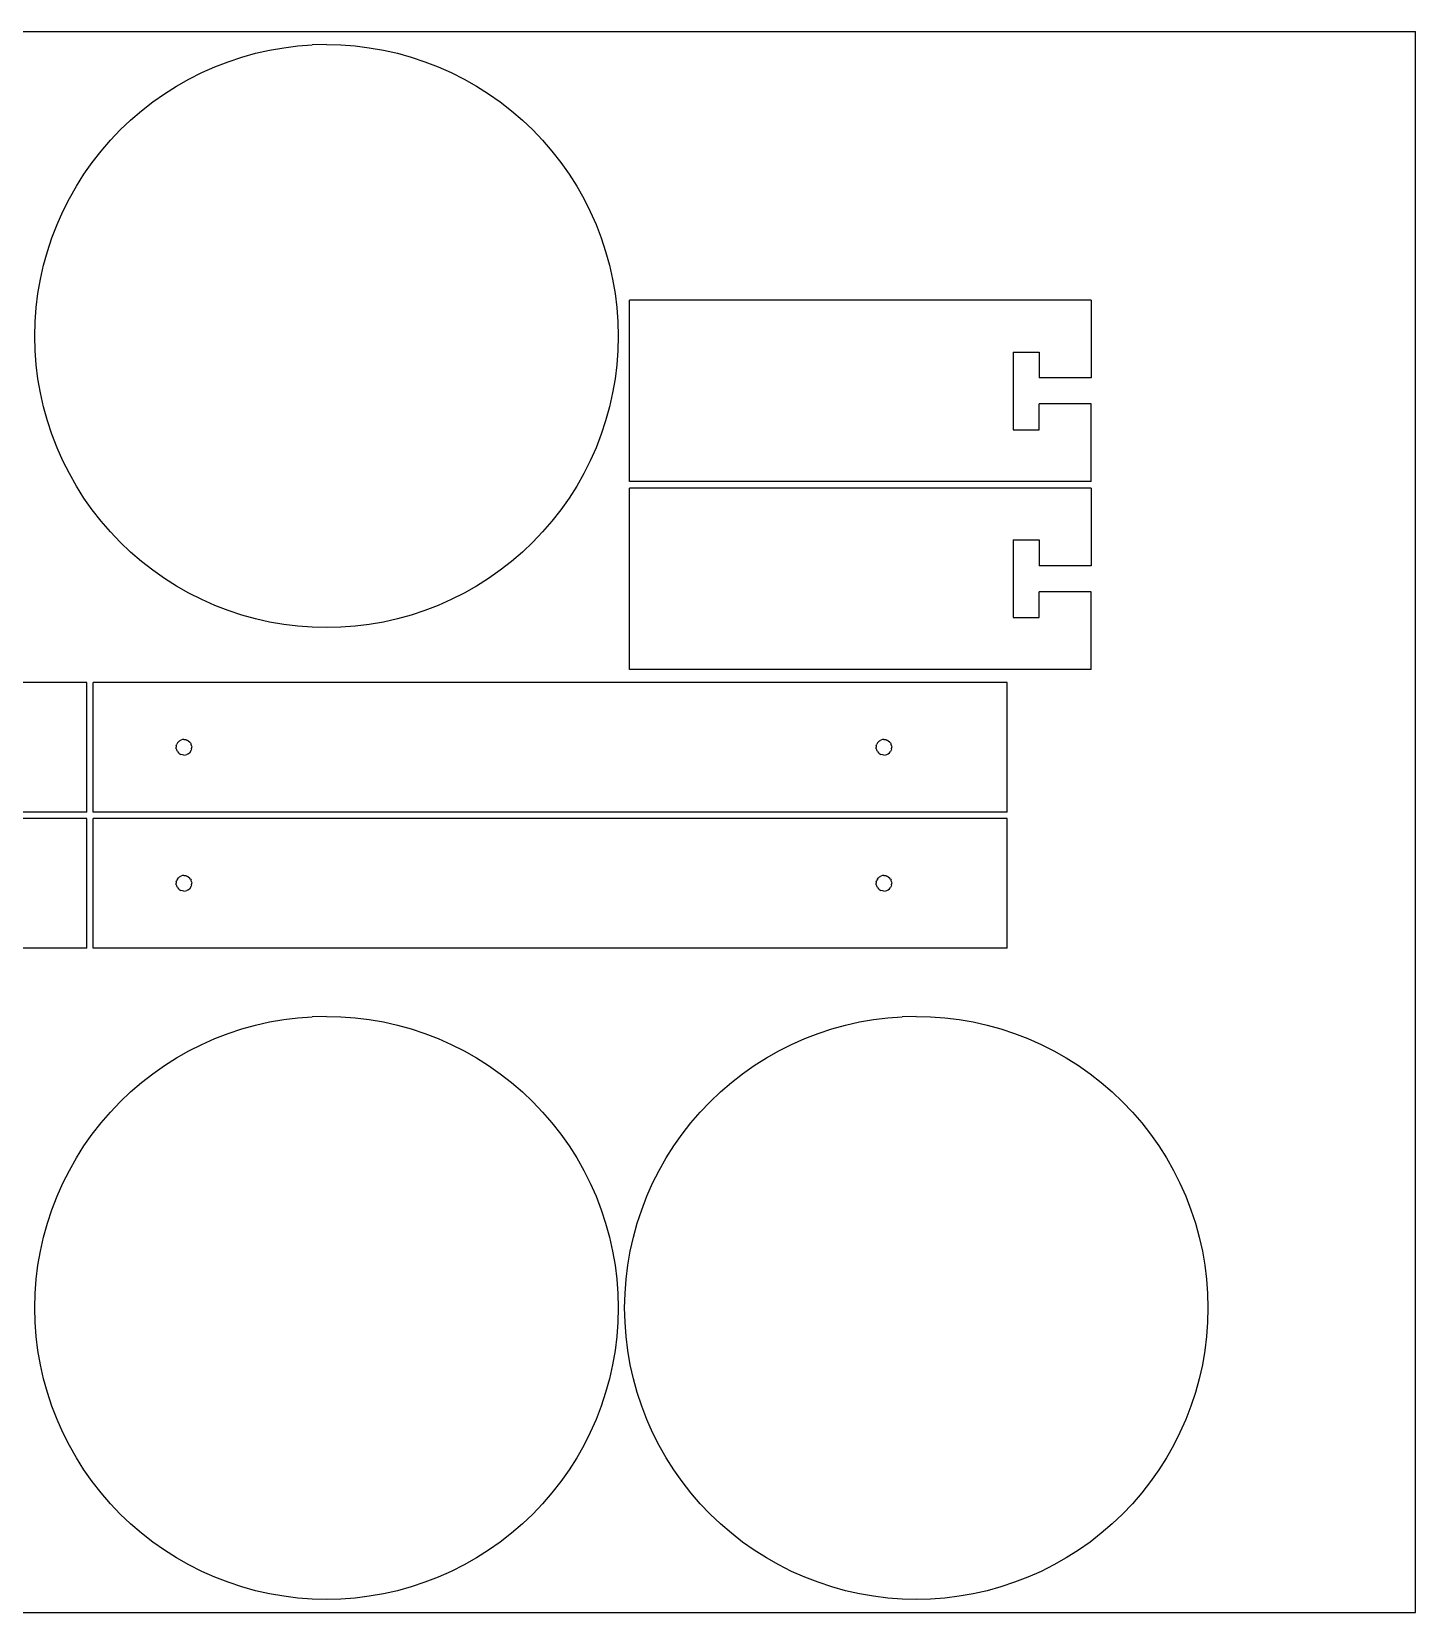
# Model space of a CAD drawing. Extents: x -122 to 122, y -61 to 61.
# Drawn here: x 15.2 to 122, y -61 to 61 of the extents above; entities that cross this region are included whole.
import ezdxf

# ---------------------------------------------------------------- set-up
doc = ezdxf.new("R2010")
doc.units = 0

msp = doc.modelspace()

# ---------------------------------------------------------------- linework, layer by layer
for p, q in [((-122, 61), (122, 61)), ((122, -61), (122, 61)), ((34.7, 59.76, 0), (35.79, 59.89, 0)), ((35.79, 59.89, 0), (36.9, 59.97, 0)), ((38, 60, 0), (36.9, 59.97, 0)), ((38, 60, 0), (39.1, 59.97, 0)), ((39.1, 59.97, 0), (40.21, 59.89, 0)), ((40.21, 59.89, 0), (41.3, 59.76, 0)), ((29.39, 58.29, 0), (30.42, 58.68, 0)), ((30.42, 58.68, 0), (31.47, 59.03, 0)), ((31.47, 59.03, 0), (32.53, 59.33, 0)), ((32.53, 59.33, 0), (33.61, 59.57, 0)), ((33.61, 59.57, 0), (34.7, 59.76, 0)), ((41.3, 59.76, 0), (42.39, 59.57, 0)), ((42.39, 59.57, 0), (43.47, 59.33, 0)), ((43.47, 59.33, 0), (44.53, 59.03, 0)), ((44.53, 59.03, 0), (45.58, 58.68, 0)), ((45.58, 58.68, 0), (46.61, 58.29, 0)), ((26.43, 56.8, 0), (27.39, 57.34, 0)), ((27.39, 57.34, 0), (28.38, 57.84, 0)), ((28.38, 57.84, 0), (29.39, 58.29, 0)), ((46.61, 58.29, 0), (47.62, 57.84, 0)), ((47.62, 57.84, 0), (48.61, 57.34, 0)), ((48.61, 57.34, 0), (49.57, 56.8, 0)), ((24.6, 55.57, 0), (25.5, 56.21, 0)), ((25.5, 56.21, 0), (26.43, 56.8, 0)), ((49.57, 56.8, 0), (50.5, 56.21, 0)), ((50.5, 56.21, 0), (51.4, 55.57, 0)), ((23.73, 54.89, 0), (24.6, 55.57, 0)), ((51.4, 55.57, 0), (52.27, 54.89, 0)), ((22.09, 53.41, 0), (22.89, 54.17, 0)), ((22.89, 54.17, 0), (23.73, 54.89, 0)), ((52.27, 54.89, 0), (53.11, 54.17, 0)), ((53.11, 54.17, 0), (53.91, 53.41, 0)), ((20.61, 51.77, 0), (21.33, 52.61, 0)), ((21.33, 52.61, 0), (22.09, 53.41, 0)), ((53.91, 53.41, 0), (54.67, 52.61, 0)), ((54.67, 52.61, 0), (55.39, 51.77, 0)), ((19.93, 50.9, 0), (20.61, 51.77, 0)), ((55.39, 51.77, 0), (56.07, 50.9, 0)), ((19.29, 50, 0), (19.93, 50.9, 0)), ((56.07, 50.9, 0), (56.71, 50, 0)), ((18.16, 48.11, 0), (18.7, 49.07, 0)), ((18.7, 49.07, 0), (19.29, 50, 0)), ((56.71, 50, 0), (57.3, 49.07, 0)), ((57.3, 49.07, 0), (57.84, 48.11, 0)), ((17.66, 47.12, 0), (18.16, 48.11, 0)), ((57.84, 48.11, 0), (58.34, 47.12, 0)), ((17.21, 46.11, 0), (17.66, 47.12, 0)), ((58.34, 47.12, 0), (58.79, 46.11, 0)), ((16.82, 45.08, 0), (17.21, 46.11, 0)), ((58.79, 46.11, 0), (59.18, 45.08, 0)), ((16.17, 42.97, 0), (16.47, 44.03, 0)), ((16.47, 44.03, 0), (16.82, 45.08, 0)), ((59.18, 45.08, 0), (59.53, 44.03, 0)), ((59.53, 44.03, 0), (59.83, 42.97, 0)), ((15.93, 41.89, 0), (16.17, 42.97, 0)), ((59.83, 42.97, 0), (60.07, 41.89, 0)), ((15.74, 40.8, 0), (15.93, 41.89, 0)), ((60.07, 41.89, 0), (60.26, 40.8, 0)), ((15.61, 39.71, 0), (15.74, 40.8, 0)), ((60.26, 40.8, 0), (60.39, 39.71, 0)), ((61.38, 26.27), (61.38, 40.27)), ((96.98, 40.27), (61.38, 40.27)), ((96.98, 40.27), (96.98, 34.27)), ((15.53, 38.6, 0), (15.61, 39.71, 0)), ((60.39, 39.71, 0), (60.47, 38.6, 0)), ((15.5, 37.5, 0), (15.53, 38.6, 0)), ((60.47, 38.6, 0), (60.5, 37.5, 0)), ((15.53, 36.4, 0), (15.5, 37.5, 0)), ((60.5, 37.5, 0), (60.47, 36.4, 0)), ((15.61, 35.29, 0), (15.53, 36.4, 0)), ((60.47, 36.4, 0), (60.39, 35.29, 0)), ((90.98, 36.27), (90.98, 30.27)), ((90.98, 36.27), (92.98, 36.27)), ((92.98, 36.27), (92.98, 34.27)), ((15.74, 34.2, 0), (15.61, 35.29, 0)), ((15.93, 33.11, 0), (15.74, 34.2, 0)), ((60.26, 34.2, 0), (60.07, 33.11, 0)), ((60.39, 35.29, 0), (60.26, 34.2, 0)), ((96.98, 34.27), (92.98, 34.27)), ((16.17, 32.03, 0), (15.93, 33.11, 0)), ((60.07, 33.11, 0), (59.83, 32.03, 0)), ((16.47, 30.97, 0), (16.17, 32.03, 0)), ((59.83, 32.03, 0), (59.53, 30.97, 0)), ((92.98, 30.27), (92.98, 32.27)), ((96.98, 32.27), (92.98, 32.27)), ((96.98, 26.27), (96.98, 32.27)), ((16.82, 29.92, 0), (16.47, 30.97, 0)), ((59.53, 30.97, 0), (59.18, 29.92, 0)), ((17.21, 28.89, 0), (16.82, 29.92, 0)), ((59.18, 29.92, 0), (58.79, 28.89, 0)), ((90.98, 30.27), (92.98, 30.27)), ((17.66, 27.88, 0), (17.21, 28.89, 0)), ((58.79, 28.89, 0), (58.34, 27.88, 0)), ((18.16, 26.89, 0), (17.66, 27.88, 0)), ((18.7, 25.93, 0), (18.16, 26.89, 0)), ((57.84, 26.89, 0), (57.3, 25.93, 0)), ((58.34, 27.88, 0), (57.84, 26.89, 0)), ((19.29, 25, 0), (18.7, 25.93, 0)), ((57.3, 25.93, 0), (56.71, 25, 0)), ((96.98, 26.27), (61.38, 26.27)), ((96.98, 25.77), (61.38, 25.77)), ((61.38, 11.77), (61.38, 25.77)), ((96.98, 25.77), (96.98, 19.77)), ((19.93, 24.1, 0), (19.29, 25, 0)), ((56.71, 25, 0), (56.07, 24.1, 0)), ((20.61, 23.23, 0), (19.93, 24.1, 0)), ((21.33, 22.39, 0), (20.61, 23.23, 0)), ((55.39, 23.23, 0), (54.67, 22.39, 0)), ((56.07, 24.1, 0), (55.39, 23.23, 0)), ((22.09, 21.59, 0), (21.33, 22.39, 0)), ((54.67, 22.39, 0), (53.91, 21.59, 0)), ((22.89, 20.83, 0), (22.09, 21.59, 0)), ((23.73, 20.11, 0), (22.89, 20.83, 0)), ((53.11, 20.83, 0), (52.27, 20.11, 0)), ((53.91, 21.59, 0), (53.11, 20.83, 0)), ((90.98, 21.77), (90.98, 15.77)), ((90.98, 21.77), (92.98, 21.77)), ((92.98, 21.77), (92.98, 19.77)), ((24.6, 19.43, 0), (23.73, 20.11, 0)), ((52.27, 20.11, 0), (51.4, 19.43, 0)), ((96.98, 19.77), (92.98, 19.77)), ((25.5, 18.79, 0), (24.6, 19.43, 0)), ((26.43, 18.2, 0), (25.5, 18.79, 0)), ((50.5, 18.79, 0), (49.57, 18.2, 0)), ((51.4, 19.43, 0), (50.5, 18.79, 0)), ((27.39, 17.66, 0), (26.43, 18.2, 0)), ((28.38, 17.16, 0), (27.39, 17.66, 0)), ((29.39, 16.71, 0), (28.38, 17.16, 0)), ((47.62, 17.16, 0), (46.61, 16.71, 0)), ((48.61, 17.66, 0), (47.62, 17.16, 0)), ((49.57, 18.2, 0), (48.61, 17.66, 0)), ((96.98, 17.77), (92.98, 17.77)), ((92.98, 15.77), (92.98, 17.77)), ((96.98, 11.77), (96.98, 17.77)), ((30.42, 16.32, 0), (29.39, 16.71, 0)), ((31.47, 15.97, 0), (30.42, 16.32, 0)), ((32.53, 15.67, 0), (31.47, 15.97, 0)), ((44.53, 15.97, 0), (43.47, 15.67, 0)), ((45.58, 16.32, 0), (44.53, 15.97, 0)), ((46.61, 16.71, 0), (45.58, 16.32, 0)), ((33.61, 15.43, 0), (32.53, 15.67, 0)), ((34.7, 15.24, 0), (33.61, 15.43, 0)), ((35.79, 15.11, 0), (34.7, 15.24, 0)), ((36.9, 15.03, 0), (35.79, 15.11, 0)), ((38, 15, 0), (36.9, 15.03, 0)), ((39.1, 15.03, 0), (38, 15, 0)), ((40.21, 15.11, 0), (39.1, 15.03, 0)), ((41.3, 15.24, 0), (40.21, 15.11, 0)), ((42.39, 15.43, 0), (41.3, 15.24, 0)), ((43.47, 15.67, 0), (42.39, 15.43, 0)), ((90.98, 15.77), (92.98, 15.77)), ((96.98, 11.77), (61.38, 11.77)), ((19.5, 10.77), (-51, 10.77)), ((19.5, 0.77), (19.5, 10.77)), ((20, 0.77), (20, 10.77)), ((90.5, 10.77), (20, 10.77)), ((90.5, 0.77), (90.5, 10.77)), ((26.5, 6.1), (26.45, 6)), ((26.5, 6.1), (26.58, 6.19)), ((26.67, 6.27), (26.58, 6.19)), ((26.67, 6.27), (26.77, 6.32)), ((26.88, 6.36), (26.77, 6.32)), ((27, 6.37), (26.88, 6.36)), ((27, 6.37), (27.12, 6.36)), ((27.12, 6.36), (27.23, 6.32)), ((27.33, 6.27), (27.23, 6.32)), ((27.33, 6.27), (27.42, 6.19)), ((27.5, 6.1), (27.42, 6.19)), ((27.5, 6.1), (27.55, 6)), ((80.5, 6.1), (80.45, 6)), ((80.5, 6.1), (80.58, 6.19)), ((80.67, 6.27), (80.58, 6.19)), ((80.67, 6.27), (80.77, 6.32)), ((80.88, 6.36), (80.77, 6.32)), ((81, 6.37), (80.88, 6.36)), ((81, 6.37), (81.12, 6.36)), ((81.12, 6.36), (81.23, 6.32)), ((81.33, 6.27), (81.23, 6.32)), ((81.33, 6.27), (81.42, 6.19)), ((81.5, 6.1), (81.42, 6.19)), ((81.5, 6.1), (81.55, 6)), ((26.41, 5.89), (26.4, 5.77)), ((26.41, 5.65), (26.4, 5.77)), ((26.41, 5.89), (26.45, 6)), ((26.41, 5.65), (26.45, 5.54)), ((26.5, 5.44), (26.45, 5.54)), ((26.5, 5.44), (26.58, 5.34)), ((26.67, 5.27), (26.58, 5.34)), ((26.67, 5.27), (26.77, 5.21)), ((26.88, 5.18), (26.77, 5.21)), ((27, 5.17), (26.88, 5.18)), ((27, 5.17), (27.12, 5.18)), ((27.12, 5.18), (27.23, 5.21)), ((27.33, 5.27), (27.23, 5.21)), ((27.33, 5.27), (27.42, 5.34)), ((27.5, 5.44), (27.42, 5.34)), ((27.5, 5.44), (27.55, 5.54)), ((27.59, 5.89), (27.55, 6)), ((27.59, 5.65), (27.55, 5.54)), ((27.59, 5.89), (27.6, 5.77)), ((27.59, 5.65), (27.6, 5.77)), ((80.41, 5.89), (80.4, 5.77)), ((80.41, 5.65), (80.4, 5.77)), ((80.41, 5.89), (80.45, 6)), ((80.41, 5.65), (80.45, 5.54)), ((80.5, 5.44), (80.45, 5.54)), ((80.5, 5.44), (80.58, 5.34)), ((80.67, 5.27), (80.58, 5.34)), ((80.67, 5.27), (80.77, 5.21)), ((80.88, 5.18), (80.77, 5.21)), ((81, 5.17), (80.88, 5.18)), ((81, 5.17), (81.12, 5.18)), ((81.12, 5.18), (81.23, 5.21)), ((81.23, 5.21), (81.33, 5.27)), ((81.33, 5.27), (81.42, 5.34)), ((81.42, 5.34), (81.5, 5.44)), ((81.55, 5.54), (81.5, 5.44)), ((81.59, 5.89), (81.55, 6)), ((81.59, 5.65), (81.55, 5.54)), ((81.59, 5.89), (81.6, 5.77)), ((81.59, 5.65), (81.6, 5.77)), ((19.5, 0.77), (-51, 0.77)), ((19.5, 0.27), (-51, 0.27)), ((19.5, -9.73), (19.5, 0.27)), ((90.5, 0.77), (20, 0.77)), ((20, -9.73), (20, 0.27)), ((90.5, 0.27), (20, 0.27)), ((90.5, -9.73), (90.5, 0.27)), ((26.41, -4.61), (26.4, -4.73)), ((26.41, -4.85), (26.4, -4.73)), ((26.41, -4.61), (26.45, -4.5)), ((26.41, -4.85), (26.45, -4.96)), ((26.5, -4.4), (26.45, -4.5)), ((26.5, -4.4), (26.58, -4.31)), ((26.67, -4.23), (26.58, -4.31)), ((26.67, -4.23), (26.77, -4.18)), ((26.88, -4.14), (26.77, -4.18)), ((27, -4.13), (26.88, -4.14)), ((27, -4.13), (27.12, -4.14)), ((27.12, -4.14), (27.23, -4.18)), ((27.33, -4.23), (27.23, -4.18)), ((27.33, -4.23), (27.42, -4.31)), ((27.5, -4.4), (27.42, -4.31)), ((27.5, -4.4), (27.55, -4.5)), ((27.59, -4.61), (27.55, -4.5)), ((27.59, -4.85), (27.55, -4.96)), ((27.59, -4.61), (27.6, -4.73)), ((27.59, -4.85), (27.6, -4.73)), ((80.41, -4.61), (80.4, -4.73)), ((80.41, -4.85), (80.4, -4.73)), ((80.41, -4.61), (80.45, -4.5)), ((80.41, -4.85), (80.45, -4.96)), ((80.5, -4.4), (80.45, -4.5)), ((80.5, -4.4), (80.58, -4.31)), ((80.67, -4.23), (80.58, -4.31)), ((80.67, -4.23), (80.77, -4.18)), ((80.88, -4.14), (80.77, -4.18)), ((81, -4.13), (80.88, -4.14)), ((81, -4.13), (81.12, -4.14)), ((81.12, -4.14), (81.23, -4.18)), ((81.33, -4.23), (81.23, -4.18)), ((81.33, -4.23), (81.42, -4.31)), ((81.5, -4.4), (81.42, -4.31)), ((81.5, -4.4), (81.55, -4.5)), ((81.59, -4.61), (81.55, -4.5)), ((81.59, -4.85), (81.55, -4.96)), ((81.59, -4.61), (81.6, -4.73)), ((81.59, -4.85), (81.6, -4.73)), ((26.5, -5.06), (26.45, -4.96)), ((26.5, -5.06), (26.58, -5.16)), ((26.67, -5.23), (26.58, -5.16)), ((26.67, -5.23), (26.77, -5.29)), ((26.88, -5.32), (26.77, -5.29)), ((27, -5.33), (26.88, -5.32)), ((27, -5.33), (27.12, -5.32)), ((27.12, -5.32), (27.23, -5.29)), ((27.33, -5.23), (27.23, -5.29)), ((27.33, -5.23), (27.42, -5.16)), ((27.5, -5.06), (27.42, -5.16)), ((27.5, -5.06), (27.55, -4.96)), ((80.5, -5.06), (80.45, -4.96)), ((80.5, -5.06), (80.58, -5.16)), ((80.67, -5.23), (80.58, -5.16)), ((80.67, -5.23), (80.77, -5.29)), ((80.88, -5.32), (80.77, -5.29)), ((81, -5.33), (80.88, -5.32)), ((81, -5.33), (81.12, -5.32)), ((81.12, -5.32), (81.23, -5.29)), ((81.23, -5.29), (81.33, -5.23)), ((81.33, -5.23), (81.42, -5.16)), ((81.42, -5.16), (81.5, -5.06)), ((81.55, -4.96), (81.5, -5.06)), ((19.5, -9.73), (-51, -9.73)), ((90.5, -9.73), (20, -9.73)), ((31.47, -15.97, 0), (32.53, -15.67, 0)), ((32.53, -15.67, 0), (33.61, -15.43, 0)), ((33.61, -15.43, 0), (34.7, -15.24, 0)), ((34.7, -15.24, 0), (35.79, -15.11, 0)), ((35.79, -15.11, 0), (36.9, -15.03, 0)), ((38, -15, 0), (36.9, -15.03, 0)), ((38, -15, 0), (39.1, -15.03, 0)), ((39.1, -15.03, 0), (40.21, -15.11, 0)), ((40.21, -15.11, 0), (41.3, -15.24, 0)), ((41.3, -15.24, 0), (42.39, -15.43, 0)), ((42.39, -15.43, 0), (43.47, -15.67, 0)), ((43.47, -15.67, 0), (44.53, -15.97, 0)), ((76.97, -15.97, 0), (78.03, -15.67, 0)), ((78.03, -15.67, 0), (79.11, -15.43, 0)), ((79.11, -15.43, 0), (80.2, -15.24, 0)), ((80.2, -15.24, 0), (81.29, -15.11, 0)), ((81.29, -15.11, 0), (82.4, -15.03, 0)), ((83.5, -15, 0), (82.4, -15.03, 0)), ((83.5, -15, 0), (84.6, -15.03, 0)), ((84.6, -15.03, 0), (85.71, -15.11, 0)), ((85.71, -15.11, 0), (86.8, -15.24, 0)), ((86.8, -15.24, 0), (87.89, -15.43, 0)), ((87.89, -15.43, 0), (88.97, -15.67, 0)), ((88.97, -15.67, 0), (90.03, -15.97, 0)), ((28.38, -17.16, 0), (29.39, -16.71, 0)), ((29.39, -16.71, 0), (30.42, -16.32, 0)), ((30.42, -16.32, 0), (31.47, -15.97, 0)), ((44.53, -15.97, 0), (45.58, -16.32, 0)), ((45.58, -16.32, 0), (46.61, -16.71, 0)), ((46.61, -16.71, 0), (47.62, -17.16, 0)), ((73.88, -17.16, 0), (74.89, -16.71, 0)), ((74.89, -16.71, 0), (75.92, -16.32, 0)), ((75.92, -16.32, 0), (76.97, -15.97, 0)), ((90.03, -15.97, 0), (91.08, -16.32, 0)), ((91.08, -16.32, 0), (92.11, -16.71, 0)), ((92.11, -16.71, 0), (93.12, -17.16, 0)), ((25.5, -18.79, 0), (26.43, -18.2, 0)), ((26.43, -18.2, 0), (27.39, -17.66, 0)), ((27.39, -17.66, 0), (28.38, -17.16, 0)), ((47.62, -17.16, 0), (48.61, -17.66, 0)), ((48.61, -17.66, 0), (49.57, -18.2, 0)), ((49.57, -18.2, 0), (50.5, -18.79, 0)), ((71, -18.79, 0), (71.93, -18.2, 0)), ((71.93, -18.2, 0), (72.89, -17.66, 0)), ((72.89, -17.66, 0), (73.88, -17.16, 0)), ((93.12, -17.16, 0), (94.11, -17.66, 0)), ((94.11, -17.66, 0), (95.07, -18.2, 0)), ((95.07, -18.2, 0), (96, -18.79, 0)), ((23.73, -20.11, 0), (24.6, -19.43, 0)), ((24.6, -19.43, 0), (25.5, -18.79, 0)), ((50.5, -18.79, 0), (51.4, -19.43, 0)), ((51.4, -19.43, 0), (52.27, -20.11, 0)), ((69.23, -20.11, 0), (70.1, -19.43, 0)), ((70.1, -19.43, 0), (71, -18.79, 0)), ((96, -18.79, 0), (96.9, -19.43, 0)), ((96.9, -19.43, 0), (97.77, -20.11, 0)), ((22.89, -20.83, 0), (23.73, -20.11, 0)), ((52.27, -20.11, 0), (53.11, -20.83, 0)), ((68.39, -20.83, 0), (69.23, -20.11, 0)), ((97.77, -20.11, 0), (98.61, -20.83, 0)), ((21.33, -22.39, 0), (22.09, -21.59, 0)), ((22.09, -21.59, 0), (22.89, -20.83, 0)), ((53.11, -20.83, 0), (53.91, -21.59, 0)), ((53.91, -21.59, 0), (54.67, -22.39, 0)), ((66.83, -22.39, 0), (67.59, -21.59, 0)), ((67.59, -21.59, 0), (68.39, -20.83, 0)), ((98.61, -20.83, 0), (99.41, -21.59, 0)), ((99.41, -21.59, 0), (100.17, -22.39, 0)), ((20.61, -23.23, 0), (21.33, -22.39, 0)), ((54.67, -22.39, 0), (55.39, -23.23, 0)), ((66.11, -23.23, 0), (66.83, -22.39, 0)), ((100.17, -22.39, 0), (100.89, -23.23, 0)), ((19.29, -25, 0), (19.93, -24.1, 0)), ((19.93, -24.1, 0), (20.61, -23.23, 0)), ((55.39, -23.23, 0), (56.07, -24.1, 0)), ((56.07, -24.1, 0), (56.71, -25, 0)), ((64.79, -25, 0), (65.43, -24.1, 0)), ((65.43, -24.1, 0), (66.11, -23.23, 0)), ((100.89, -23.23, 0), (101.57, -24.1, 0)), ((101.57, -24.1, 0), (102.21, -25, 0)), ((18.7, -25.93, 0), (19.29, -25, 0)), ((56.71, -25, 0), (57.3, -25.93, 0)), ((64.2, -25.93, 0), (64.79, -25, 0)), ((102.21, -25, 0), (102.8, -25.93, 0)), ((18.16, -26.89, 0), (18.7, -25.93, 0)), ((57.3, -25.93, 0), (57.84, -26.89, 0)), ((63.66, -26.89, 0), (64.2, -25.93, 0)), ((102.8, -25.93, 0), (103.34, -26.89, 0)), ((17.21, -28.89, 0), (17.66, -27.88, 0)), ((17.66, -27.88, 0), (18.16, -26.89, 0)), ((57.84, -26.89, 0), (58.34, -27.88, 0)), ((58.34, -27.88, 0), (58.79, -28.89, 0)), ((62.71, -28.89, 0), (63.16, -27.88, 0)), ((63.16, -27.88, 0), (63.66, -26.89, 0)), ((103.34, -26.89, 0), (103.84, -27.88, 0)), ((103.84, -27.88, 0), (104.29, -28.89, 0)), ((16.82, -29.92, 0), (17.21, -28.89, 0)), ((58.79, -28.89, 0), (59.18, -29.92, 0)), ((62.32, -29.92, 0), (62.71, -28.89, 0)), ((104.29, -28.89, 0), (104.68, -29.92, 0)), ((16.47, -30.97, 0), (16.82, -29.92, 0)), ((59.18, -29.92, 0), (59.53, -30.97, 0)), ((61.97, -30.97, 0), (62.32, -29.92, 0)), ((104.68, -29.92, 0), (105.03, -30.97, 0)), ((16.17, -32.03, 0), (16.47, -30.97, 0)), ((59.53, -30.97, 0), (59.83, -32.03, 0)), ((61.67, -32.03, 0), (61.97, -30.97, 0)), ((105.03, -30.97, 0), (105.33, -32.03, 0)), ((15.93, -33.11, 0), (16.17, -32.03, 0)), ((59.83, -32.03, 0), (60.07, -33.11, 0)), ((61.43, -33.11, 0), (61.67, -32.03, 0)), ((105.33, -32.03, 0), (105.57, -33.11, 0)), ((15.74, -34.2, 0), (15.93, -33.11, 0)), ((60.07, -33.11, 0), (60.26, -34.2, 0)), ((61.24, -34.2, 0), (61.43, -33.11, 0)), ((105.57, -33.11, 0), (105.76, -34.2, 0)), ((15.53, -36.4, 0), (15.61, -35.29, 0)), ((15.61, -35.29, 0), (15.74, -34.2, 0)), ((60.26, -34.2, 0), (60.39, -35.29, 0)), ((60.39, -35.29, 0), (60.47, -36.4, 0)), ((61.03, -36.4, 0), (61.11, -35.29, 0)), ((61.11, -35.29, 0), (61.24, -34.2, 0)), ((105.76, -34.2, 0), (105.89, -35.29, 0)), ((105.89, -35.29, 0), (105.97, -36.4, 0)), ((15.5, -37.5, 0), (15.53, -36.4, 0)), ((60.47, -36.4, 0), (60.5, -37.5, 0)), ((61, -37.5, 0), (61.03, -36.4, 0)), ((105.97, -36.4, 0), (106, -37.5, 0)), ((15.53, -38.6, 0), (15.5, -37.5, 0)), ((60.5, -37.5, 0), (60.47, -38.6, 0)), ((61.03, -38.6, 0), (61, -37.5, 0)), ((106, -37.5, 0), (105.97, -38.6, 0)), ((15.61, -39.71, 0), (15.53, -38.6, 0)), ((60.47, -38.6, 0), (60.39, -39.71, 0)), ((61.11, -39.71, 0), (61.03, -38.6, 0)), ((105.97, -38.6, 0), (105.89, -39.71, 0)), ((15.74, -40.8, 0), (15.61, -39.71, 0)), ((60.39, -39.71, 0), (60.26, -40.8, 0)), ((61.24, -40.8, 0), (61.11, -39.71, 0)), ((105.89, -39.71, 0), (105.76, -40.8, 0)), ((15.93, -41.89, 0), (15.74, -40.8, 0)), ((60.26, -40.8, 0), (60.07, -41.89, 0)), ((61.43, -41.89, 0), (61.24, -40.8, 0)), ((105.76, -40.8, 0), (105.57, -41.89, 0)), ((16.17, -42.97, 0), (15.93, -41.89, 0)), ((60.07, -41.89, 0), (59.83, -42.97, 0)), ((61.67, -42.97, 0), (61.43, -41.89, 0)), ((105.57, -41.89, 0), (105.33, -42.97, 0)), ((16.47, -44.03, 0), (16.17, -42.97, 0)), ((59.83, -42.97, 0), (59.53, -44.03, 0)), ((61.97, -44.03, 0), (61.67, -42.97, 0)), ((105.33, -42.97, 0), (105.03, -44.03, 0)), ((16.82, -45.08, 0), (16.47, -44.03, 0)), ((17.21, -46.11, 0), (16.82, -45.08, 0)), ((59.18, -45.08, 0), (58.79, -46.11, 0)), ((59.53, -44.03, 0), (59.18, -45.08, 0)), ((62.32, -45.08, 0), (61.97, -44.03, 0)), ((62.71, -46.11, 0), (62.32, -45.08, 0)), ((104.68, -45.08, 0), (104.29, -46.11, 0)), ((105.03, -44.03, 0), (104.68, -45.08, 0)), ((17.66, -47.12, 0), (17.21, -46.11, 0)), ((58.79, -46.11, 0), (58.34, -47.12, 0)), ((63.16, -47.12, 0), (62.71, -46.11, 0)), ((104.29, -46.11, 0), (103.84, -47.12, 0)), ((18.16, -48.11, 0), (17.66, -47.12, 0)), ((58.34, -47.12, 0), (57.84, -48.11, 0)), ((63.66, -48.11, 0), (63.16, -47.12, 0)), ((103.84, -47.12, 0), (103.34, -48.11, 0)), ((18.7, -49.07, 0), (18.16, -48.11, 0)), ((57.84, -48.11, 0), (57.3, -49.07, 0)), ((64.2, -49.07, 0), (63.66, -48.11, 0)), ((103.34, -48.11, 0), (102.8, -49.07, 0)), ((19.29, -50, 0), (18.7, -49.07, 0)), ((19.93, -50.9, 0), (19.29, -50, 0)), ((56.71, -50, 0), (56.07, -50.9, 0)), ((57.3, -49.07, 0), (56.71, -50, 0)), ((64.79, -50, 0), (64.2, -49.07, 0)), ((65.43, -50.9, 0), (64.79, -50, 0)), ((102.21, -50, 0), (101.57, -50.9, 0)), ((102.8, -49.07, 0), (102.21, -50, 0)), ((20.61, -51.77, 0), (19.93, -50.9, 0)), ((56.07, -50.9, 0), (55.39, -51.77, 0)), ((66.11, -51.77, 0), (65.43, -50.9, 0)), ((101.57, -50.9, 0), (100.89, -51.77, 0)), ((21.33, -52.61, 0), (20.61, -51.77, 0)), ((55.39, -51.77, 0), (54.67, -52.61, 0)), ((66.83, -52.61, 0), (66.11, -51.77, 0)), ((100.89, -51.77, 0), (100.17, -52.61, 0)), ((22.09, -53.41, 0), (21.33, -52.61, 0)), ((22.89, -54.17, 0), (22.09, -53.41, 0)), ((53.91, -53.41, 0), (53.11, -54.17, 0)), ((54.67, -52.61, 0), (53.91, -53.41, 0)), ((67.59, -53.41, 0), (66.83, -52.61, 0)), ((68.39, -54.17, 0), (67.59, -53.41, 0)), ((99.41, -53.41, 0), (98.61, -54.17, 0)), ((100.17, -52.61, 0), (99.41, -53.41, 0)), ((23.73, -54.89, 0), (22.89, -54.17, 0)), ((24.6, -55.57, 0), (23.73, -54.89, 0)), ((52.27, -54.89, 0), (51.4, -55.57, 0)), ((53.11, -54.17, 0), (52.27, -54.89, 0)), ((69.23, -54.89, 0), (68.39, -54.17, 0)), ((70.1, -55.57, 0), (69.23, -54.89, 0)), ((97.77, -54.89, 0), (96.9, -55.57, 0)), ((98.61, -54.17, 0), (97.77, -54.89, 0)), ((25.5, -56.21, 0), (24.6, -55.57, 0)), ((51.4, -55.57, 0), (50.5, -56.21, 0)), ((71, -56.21, 0), (70.1, -55.57, 0)), ((96.9, -55.57, 0), (96, -56.21, 0)), ((26.43, -56.8, 0), (25.5, -56.21, 0)), ((27.39, -57.34, 0), (26.43, -56.8, 0)), ((49.57, -56.8, 0), (48.61, -57.34, 0)), ((50.5, -56.21, 0), (49.57, -56.8, 0)), ((71.93, -56.8, 0), (71, -56.21, 0)), ((72.89, -57.34, 0), (71.93, -56.8, 0)), ((95.07, -56.8, 0), (94.11, -57.34, 0)), ((96, -56.21, 0), (95.07, -56.8, 0)), ((28.38, -57.84, 0), (27.39, -57.34, 0)), ((29.39, -58.29, 0), (28.38, -57.84, 0)), ((30.42, -58.68, 0), (29.39, -58.29, 0)), ((46.61, -58.29, 0), (45.58, -58.68, 0)), ((47.62, -57.84, 0), (46.61, -58.29, 0)), ((48.61, -57.34, 0), (47.62, -57.84, 0)), ((73.88, -57.84, 0), (72.89, -57.34, 0)), ((74.89, -58.29, 0), (73.88, -57.84, 0)), ((75.92, -58.68, 0), (74.89, -58.29, 0)), ((92.11, -58.29, 0), (91.08, -58.68, 0)), ((93.12, -57.84, 0), (92.11, -58.29, 0)), ((94.11, -57.34, 0), (93.12, -57.84, 0)), ((31.47, -59.03, 0), (30.42, -58.68, 0)), ((32.53, -59.33, 0), (31.47, -59.03, 0)), ((33.61, -59.57, 0), (32.53, -59.33, 0)), ((34.7, -59.76, 0), (33.61, -59.57, 0)), ((35.79, -59.89, 0), (34.7, -59.76, 0)), ((41.3, -59.76, 0), (40.21, -59.89, 0)), ((42.39, -59.57, 0), (41.3, -59.76, 0)), ((43.47, -59.33, 0), (42.39, -59.57, 0)), ((44.53, -59.03, 0), (43.47, -59.33, 0)), ((45.58, -58.68, 0), (44.53, -59.03, 0)), ((76.97, -59.03, 0), (75.92, -58.68, 0)), ((78.03, -59.33, 0), (76.97, -59.03, 0)), ((79.11, -59.57, 0), (78.03, -59.33, 0)), ((80.2, -59.76, 0), (79.11, -59.57, 0)), ((81.29, -59.89, 0), (80.2, -59.76, 0)), ((86.8, -59.76, 0), (85.71, -59.89, 0)), ((87.89, -59.57, 0), (86.8, -59.76, 0)), ((88.97, -59.33, 0), (87.89, -59.57, 0)), ((90.03, -59.03, 0), (88.97, -59.33, 0)), ((91.08, -58.68, 0), (90.03, -59.03, 0)), ((-122, -61), (122, -61)), ((36.9, -59.97, 0), (35.79, -59.89, 0)), ((38, -60, 0), (36.9, -59.97, 0)), ((39.1, -59.97, 0), (38, -60, 0)), ((40.21, -59.89, 0), (39.1, -59.97, 0)), ((82.4, -59.97, 0), (81.29, -59.89, 0)), ((83.5, -60, 0), (82.4, -59.97, 0)), ((84.6, -59.97, 0), (83.5, -60, 0)), ((85.71, -59.89, 0), (84.6, -59.97, 0))]:
    msp.add_line(p, q)

doc.saveas('drawing.dxf')
